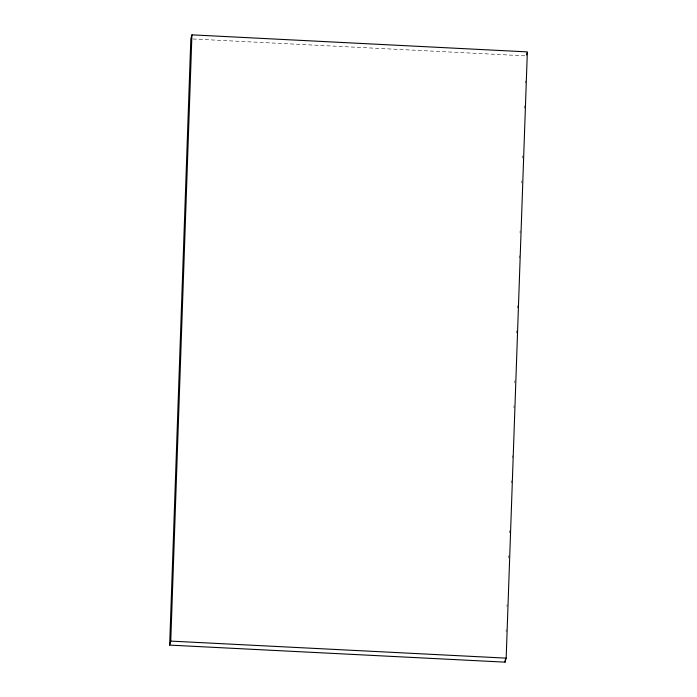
<?xml version="1.0" encoding="UTF-8"?>
<svg xmlns="http://www.w3.org/2000/svg" width="697" height="697" viewBox="0 0 697 697"><rect width="100%" height="100%" fill="white"/><g stroke="black" fill="none" stroke-linecap="round" stroke-linejoin="round"><path stroke-width="0.52" stroke-dasharray="3.48 2.61" d="M506.135 631.726L506.214 629.557M507.007 606.738L507.085 604.569M508.714 557.853L508.793 555.675M509.585 532.856L509.664 530.687M511.337 482.882L511.415 480.712M512.208 457.894L512.286 455.725M513.95 407.919L514.029 405.741M514.822 382.932L514.9 380.754M516.573 332.948L516.643 330.779M517.444 307.961L517.523 305.791M519.187 257.986L519.265 255.808M520.058 232.998L520.136 230.82M521.809 183.015L521.879 180.845M522.68 158.027L522.759 155.858M524.423 108.052L524.501 105.883M525.294 83.065L525.372 80.887M192.999 38.98L526.244 55.899"/><path stroke-width="1.05" d="M169.659 645.117L190.83 38.866L191.928 34.85L527.341 51.883L506.17 658.134L505.072 662.15L169.659 645.117L170.756 641.101L191.928 34.85M505.072 662.15L505.151 659.981M526.523 54.897L527.071 52.885M170.756 641.101L506.17 658.134"/></g></svg>
